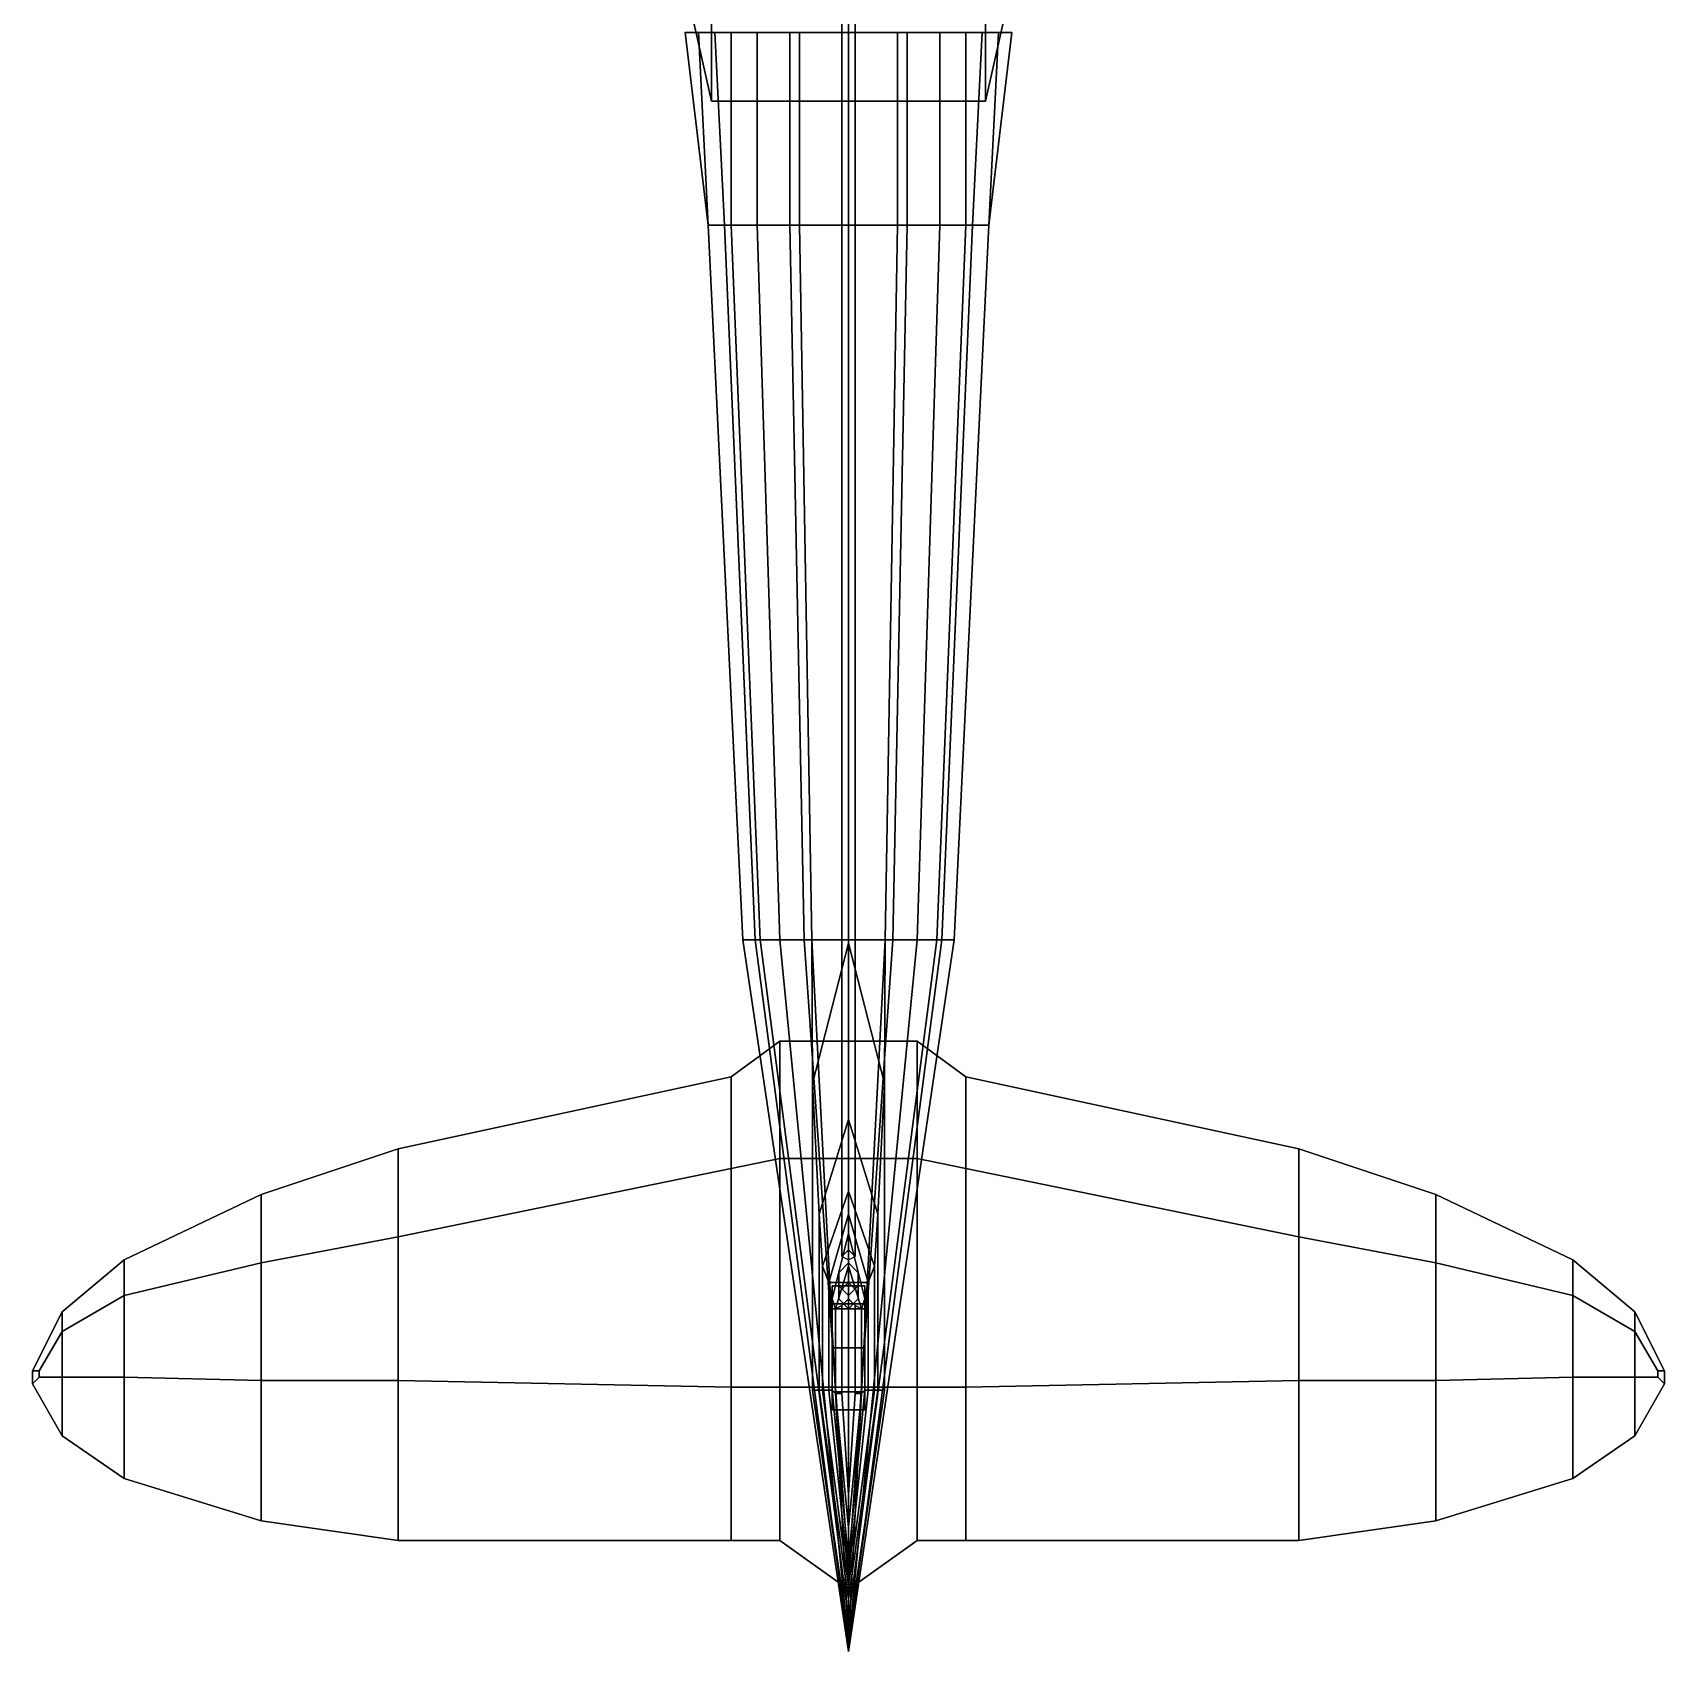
# Model space of a CAD drawing. Header units: millimetres. Extents: x -7.8 to 7.8, y -5.7 to 17.
# Drawn here: x -2.5 to 2.5, y -5.71 to -0.75 of the extents above; entities that cross this region are included whole.
import ezdxf

# ---------------------------------------------------------------- set-up
doc = ezdxf.new("R2010")
doc.units = ezdxf.units.MM
doc.layers.add('wing', color=5, linetype='Continuous')
doc.layers.add('wing2', color=1, linetype='Continuous')

msp = doc.modelspace()

# ---------------------------------------------------------------- linework, layer by layer
for points in [[(0, 0.79, 1.59), (-0.02, 0.79, 1.57), (-0.02, -4.5, 1.61), (0, -4.51, 1.63)], [(-0.02, 0.79, 1.57), (0, 0.79, 1.55), (0, -4.48, 1.59), (-0.02, -4.5, 1.61)], [(0.02, 0.79, 1.57), (0, 0.79, 1.59), (0, -4.51, 1.63), (0.02, -4.5, 1.61)], [(0, 0.79, 1.55), (0.02, 0.79, 1.57), (0.02, -4.5, 1.61), (0, -4.48, 1.59)], [(-0.43, -1.34, 0.05), (-0.38, -1.34, 0.26), (-0.41, -0.75, 0.36), (-0.5, -0.75, 0.05)], [(-0.43, -1.34, -0.26), (-0.43, -1.34, 0.05), (-0.5, -0.75, 0.05), (-0.46, -0.75, -0.39)], [(-0.36, -1.34, -0.48), (-0.43, -1.34, -0.26), (-0.46, -0.75, -0.39), (-0.36, -0.75, -0.51)], [(-0.38, -1.34, 0.26), (-0.28, -1.34, 0.43), (-0.28, -0.75, 0.57), (-0.41, -0.75, 0.36)], [(-0.18, -1.34, -0.58), (-0.36, -1.34, -0.48), (-0.36, -0.75, -0.51), (-0.18, -0.75, -0.62)], [(-0.28, -1.34, 0.43), (-0.15, -1.34, 0.5), (-0.15, -0.75, 0.65), (-0.28, -0.75, 0.57)], [(0, -1.34, -0.61), (-0.18, -1.34, -0.58), (-0.18, -0.75, -0.62), (0, -0.75, -0.64)], [(-0.15, -1.34, 0.5), (0, -1.34, 0.52), (0, -0.75, 0.68), (-0.15, -0.75, 0.65)], [(0, -0.75, -0.64), (0.18, -0.75, -0.62), (0.18, -1.34, -0.58), (0, -1.34, -0.61)], [(0.15, -0.75, 0.65), (0, -0.75, 0.68), (0, -1.34, 0.52), (0.15, -1.34, 0.5)], [(0.28, -0.75, 0.57), (0.15, -0.75, 0.65), (0.15, -1.34, 0.5), (0.28, -1.34, 0.43)], [(0.18, -0.75, -0.62), (0.36, -0.75, -0.51), (0.36, -1.34, -0.48), (0.18, -1.34, -0.58)], [(0.41, -0.75, 0.36), (0.28, -0.75, 0.57), (0.28, -1.34, 0.43), (0.38, -1.34, 0.26)], [(0.36, -0.75, -0.51), (0.46, -0.75, -0.39), (0.43, -1.34, -0.26), (0.36, -1.34, -0.48)], [(0.5, -0.75, 0.05), (0.41, -0.75, 0.36), (0.38, -1.34, 0.26), (0.43, -1.34, 0.05)], [(0.46, -0.75, -0.39), (0.5, -0.75, 0.05), (0.43, -1.34, 0.05), (0.43, -1.34, -0.26)], [(-0.3234, -3.53, -0.2132), (-0.3234, -3.53, 0.02), (-0.43, -1.34, 0.05), (-0.43, -1.34, -0.26)], [(-0.2708, -3.53, -0.3787), (-0.3234, -3.53, -0.2132), (-0.43, -1.34, -0.26), (-0.36, -1.34, -0.48)], [(-0.3234, -3.53, 0.02), (-0.2858, -3.53, 0.178), (-0.38, -1.34, 0.26), (-0.43, -1.34, 0.05)], [(-0.2858, -3.53, 0.178), (-0.2106, -3.53, 0.3058), (-0.28, -1.34, 0.43), (-0.38, -1.34, 0.26)], [(-0.1354, -3.53, -0.4539), (-0.2708, -3.53, -0.3787), (-0.36, -1.34, -0.48), (-0.18, -1.34, -0.58)], [(-0.2106, -3.53, 0.3058), (-0.1128, -3.53, 0.3585), (-0.15, -1.34, 0.5), (-0.28, -1.34, 0.43)], [(0, -3.53, -0.4765), (-0.1354, -3.53, -0.4539), (-0.18, -1.34, -0.58), (0, -1.34, -0.61)], [(-0.1128, -3.53, 0.3585), (0, -3.53, 0.3735), (0, -1.34, 0.52), (-0.15, -1.34, 0.5)], [(0, -1.34, -0.61), (0.18, -1.34, -0.58), (0.1354, -3.53, -0.4539), (0, -3.53, -0.4765)], [(0.15, -1.34, 0.5), (0, -1.34, 0.52), (0, -3.53, 0.3735), (0.1128, -3.53, 0.3585)], [(0.28, -1.34, 0.43), (0.15, -1.34, 0.5), (0.1128, -3.53, 0.3585), (0.2106, -3.53, 0.3058)], [(0.18, -1.34, -0.58), (0.36, -1.34, -0.48), (0.2708, -3.53, -0.3787), (0.1354, -3.53, -0.4539)], [(0.38, -1.34, 0.26), (0.28, -1.34, 0.43), (0.2106, -3.53, 0.3058), (0.2858, -3.53, 0.178)], [(0.36, -1.34, -0.48), (0.43, -1.34, -0.26), (0.3234, -3.53, -0.2132), (0.2708, -3.53, -0.3787)], [(0.43, -1.34, 0.05), (0.38, -1.34, 0.26), (0.2858, -3.53, 0.178), (0.3234, -3.53, 0.02)], [(0.43, -1.34, -0.26), (0.43, -1.34, 0.05), (0.3234, -3.53, 0.02), (0.3234, -3.53, -0.2132)], [(0, -5.71, -0.01), (0, -5.7, 0.05), (-0.2858, -3.53, 0.178), (-0.3234, -3.53, 0.02)], [(0, -5.61, -0.2), (0, -5.71, -0.08), (-0.3234, -3.53, -0.2132), (-0.2708, -3.53, -0.3787)], [(0, -5.71, -0.08), (0, -5.71, -0.01), (-0.3234, -3.53, 0.02), (-0.3234, -3.53, -0.2132)], [(0, -5.7, 0.05), (0, -5.69, 0.13), (-0.2106, -3.53, 0.3058), (-0.2858, -3.53, 0.178)], [(0, -5.47, -0.28), (0, -5.61, -0.2), (-0.2708, -3.53, -0.3787), (-0.1354, -3.53, -0.4539)], [(0, -5.69, 0.13), (0, -5.68, 0.17), (-0.1128, -3.53, 0.3585), (-0.2106, -3.53, 0.3058)], [(0, -5.19, -0.33), (0, -5.47, -0.28), (-0.1354, -3.53, -0.4539), (0, -3.53, -0.4765)], [(-0.1128, -3.53, 0.3585), (0, -5.68, 0.17), (-0.11, -4.91, 0.38), (-0.11, -3.97, 0.38)], [(0, -3.54, 0.38), (0, -3.53, 0.3735), (-0.1128, -3.53, 0.3585), (-0.11, -3.97, 0.38)], [(0, -4.08, 1.13), (0, -3.54, 0.38), (-0.11, -3.97, 0.38), (-0.09, -4.37, 1.13)], [(0.3234, -3.53, 0.02), (0.2858, -3.53, 0.178), (0, -5.7, 0.05), (0, -5.71, -0.01)], [(0.3234, -3.53, -0.2132), (0.3234, -3.53, 0.02), (0, -5.71, -0.01), (0, -5.71, -0.08)], [(0, -3.53, -0.4765), (0.1354, -3.53, -0.4539), (0, -5.47, -0.28), (0, -5.19, -0.33)], [(0.1354, -3.53, -0.4539), (0.2708, -3.53, -0.3787), (0, -5.61, -0.2), (0, -5.47, -0.28)], [(0.2708, -3.53, -0.3787), (0.3234, -3.53, -0.2132), (0, -5.71, -0.08), (0, -5.61, -0.2)], [(0.2858, -3.53, 0.178), (0.2106, -3.53, 0.3058), (0, -5.69, 0.13), (0, -5.7, 0.05)], [(0.2106, -3.53, 0.3058), (0.1128, -3.53, 0.3585), (0, -5.68, 0.17), (0, -5.69, 0.13)], [(0.11, -4.91, 0.38), (0, -5.68, 0.17), (0.1128, -3.53, 0.3585), (0.11, -3.97, 0.38)], [(0.11, -3.97, 0.38), (0.1128, -3.53, 0.3585), (0, -3.53, 0.3735), (0, -3.54, 0.38)], [(0.09, -4.37, 1.13), (0.11, -3.97, 0.38), (0, -3.54, 0.38), (0, -4.08, 1.13)], [(-0.11, -3.97, 0.38), (-0.11, -4.91, 0.38), (-0.09, -4.91, 1.13), (-0.09, -4.37, 1.13)], [(0.09, -4.91, 1.13), (0.11, -4.91, 0.38), (0.11, -3.97, 0.38), (0.09, -4.37, 1.13)], [(0, -4.3, 1.42), (0, -4.08, 1.13), (-0.09, -4.37, 1.13), (-0.08, -4.53, 1.42)], [(0.08, -4.53, 1.42), (0.09, -4.37, 1.13), (0, -4.08, 1.13), (0, -4.3, 1.42)], [(0, -4.37, 1.53), (0, -4.3, 1.42), (-0.08, -4.53, 1.42), (-0.06, -4.58, 1.53)], [(0.06, -4.58, 1.53), (0.08, -4.53, 1.42), (0, -4.3, 1.42), (0, -4.37, 1.53)], [(-0.09, -4.37, 1.13), (-0.09, -4.91, 1.13), (-0.08, -4.91, 1.42), (-0.08, -4.53, 1.42)], [(0, -4.43, 1.63), (0, -4.37, 1.53), (-0.06, -4.58, 1.53), (-0.05, -4.63, 1.63)], [(0.05, -4.63, 1.63), (0.06, -4.58, 1.53), (0, -4.37, 1.53), (0, -4.43, 1.63)], [(0.08, -4.91, 1.42), (0.09, -4.91, 1.13), (0.09, -4.37, 1.13), (0.08, -4.53, 1.42)], [(0, -4.53, 1.73), (0, -4.43, 1.63), (-0.05, -4.63, 1.63), (-0.04, -4.66, 1.73)], [(0.04, -4.66, 1.73), (0.05, -4.63, 1.63), (0, -4.43, 1.63), (0, -4.53, 1.73)], [(-0.08, -4.53, 1.42), (-0.08, -4.91, 1.42), (-0.06, -4.91, 1.53), (-0.06, -4.58, 1.53)], [(0, -4.63, 1.78), (0, -4.53, 1.73), (-0.04, -4.66, 1.73), (-0.02, -4.65, 1.77)], [(0, -4.58, -0.72), (-0.03, -4.61, -0.7), (-0.03, -4.55, -0.36), (0, -4.52, -0.37)], [(0.03, -4.61, -0.7), (0, -4.58, -0.72), (0, -4.52, -0.37), (0.03, -4.55, -0.36)], [(0.02, -4.65, 1.77), (0.04, -4.66, 1.73), (0, -4.53, 1.73), (0, -4.63, 1.78)], [(0.06, -4.91, 1.53), (0.08, -4.91, 1.42), (0.08, -4.53, 1.42), (0.06, -4.58, 1.53)], [(-0.06, -4.58, 1.53), (-0.06, -4.91, 1.53), (-0.05, -4.91, 1.63), (-0.05, -4.63, 1.63)], [(-0.06, -4.58, -0.72), (-0.06, -4.66, -0.67), (0.06, -4.66, -0.67), (0.06, -4.58, -0.72)], [(0.06, -4.58, -0.72), (0.06, -4.66, -0.67), (-0.06, -4.66, -0.67), (-0.06, -4.58, -0.72)], [(-0.06, -4.76, -0.87), (-0.06, -4.81, -0.82), (-0.06, -4.67, -0.71), (-0.06, -4.58, -0.76)], [(-0.06, -4.58, -0.76), (-0.06, -4.67, -0.71), (-0.06, -4.81, -0.82), (-0.06, -4.76, -0.87)], [(-0.06, -4.58, -0.76), (-0.06, -4.67, -0.71), (-0.06, -4.66, -0.67), (-0.06, -4.58, -0.72)], [(-0.06, -4.58, -0.72), (-0.06, -4.66, -0.67), (-0.06, -4.67, -0.71), (-0.06, -4.58, -0.76)], [(0.05, -4.6456, -0.6956), (0.05, -4.59, -0.83), (-0.05, -4.59, -0.83), (-0.05, -4.6456, -0.6956)], [(0.05, -4.59, -0.83), (0.05, -4.6456, -0.9644), (-0.05, -4.6456, -0.9644), (-0.05, -4.59, -0.83)], [(-0.05, -4.78, -0.64), (-0.05, -4.6456, -0.6956), (-0.05, -4.59, -0.83), (-0.05, -4.9144, -0.6956)], [(-0.05, -4.9144, -0.6956), (-0.05, -4.59, -0.83), (-0.05, -4.6456, -0.9644), (-0.05, -4.97, -0.83)], [(-0.03, -4.61, -0.7), (-0.03, -4.63, -0.68), (-0.03, -4.59, -0.36), (-0.03, -4.55, -0.36)], [(-0.03, -4.63, -0.68), (0, -4.66, -0.67), (0, -4.62, -0.36), (-0.03, -4.59, -0.36)], [(0, -4.66, -0.67), (0.03, -4.63, -0.68), (0.03, -4.59, -0.36), (0, -4.62, -0.36)], [(0.03, -4.63, -0.68), (0.03, -4.61, -0.7), (0.03, -4.55, -0.36), (0.03, -4.59, -0.36)], [(0.05, -4.91, 1.63), (0.06, -4.91, 1.53), (0.06, -4.58, 1.53), (0.05, -4.63, 1.63)], [(0.05, -4.9144, -0.9644), (0.05, -4.59, -0.83), (0.05, -4.6456, -0.6956), (0.05, -4.97, -0.83)], [(0.05, -4.78, -1.02), (0.05, -4.6456, -0.9644), (0.05, -4.59, -0.83), (0.05, -4.9144, -0.9644)], [(0.06, -4.58, -0.72), (0.06, -4.66, -0.67), (0.06, -4.67, -0.71), (0.06, -4.58, -0.76)], [(0.06, -4.58, -0.76), (0.06, -4.67, -0.71), (0.06, -4.66, -0.67), (0.06, -4.58, -0.72)], [(0.06, -4.58, -0.76), (0.06, -4.67, -0.71), (0.06, -4.81, -0.82), (0.06, -4.76, -0.87)], [(0.06, -4.76, -0.87), (0.06, -4.81, -0.82), (0.06, -4.67, -0.71), (0.06, -4.58, -0.76)], [(-0.05, -4.63, 1.63), (-0.05, -4.91, 1.63), (-0.04, -4.92, 1.73), (-0.04, -4.66, 1.73)], [(0.05, -4.78, -0.64), (0.05, -4.6456, -0.6956), (-0.05, -4.6456, -0.6956), (-0.05, -4.78, -0.64)], [(0.05, -4.6456, -0.9644), (0.05, -4.78, -1.02), (-0.05, -4.78, -1.02), (-0.05, -4.6456, -0.9644)], [(-0.05, -4.97, -0.83), (-0.05, -4.6456, -0.9644), (-0.05, -4.78, -1.02), (-0.05, -4.9144, -0.9644)], [(-0.02, -4.65, 1.77), (-0.02, -4.92, 1.77), (0, -5.23, 1.78), (0, -4.63, 1.78)], [(0, -4.63, 1.78), (0, -5.23, 1.78), (0.02, -4.92, 1.77), (0.02, -4.65, 1.77)], [(0.04, -4.92, 1.73), (0.05, -4.91, 1.63), (0.05, -4.63, 1.63), (0.04, -4.66, 1.73)], [(0.05, -4.97, -0.83), (0.05, -4.6456, -0.6956), (0.05, -4.78, -0.64), (0.05, -4.9144, -0.6956)], [(-0.04, -4.66, 1.73), (-0.04, -4.92, 1.73), (-0.02, -4.92, 1.77), (-0.02, -4.65, 1.77)], [(0.02, -4.92, 1.77), (0.04, -4.92, 1.73), (0.04, -4.66, 1.73), (0.02, -4.65, 1.77)], [(0.05, -4.9144, -0.6956), (0.05, -4.78, -0.64), (-0.05, -4.78, -0.64), (-0.05, -4.9144, -0.6956)], [(0.05, -4.78, -1.02), (0.05, -4.9144, -0.9644), (-0.05, -4.9144, -0.9644), (-0.05, -4.78, -1.02)], [(0, -5.68, 0.17), (0, -5.66, 0.38), (0, -5.66, 0.38), (-0.11, -4.91, 0.38)], [(-0.09, -4.91, 1.13), (-0.11, -4.91, 0.38), (0, -5.66, 0.38), (0, -5.55, 1.13)], [(-0.08, -4.91, 1.42), (-0.09, -4.91, 1.13), (0, -5.55, 1.13), (0, -5.51, 1.42)], [(-0.06, -4.91, 1.53), (-0.08, -4.91, 1.42), (0, -5.51, 1.42), (0, -5.48, 1.53)], [(-0.05, -4.91, 1.63), (-0.06, -4.91, 1.53), (0, -5.48, 1.53), (0, -5.43, 1.63)], [(-0.04, -4.92, 1.73), (-0.05, -4.91, 1.63), (0, -5.43, 1.63), (0, -5.33, 1.73)], [(0.05, -4.97, -0.83), (0.05, -4.9144, -0.6956), (-0.05, -4.9144, -0.6956), (-0.05, -4.97, -0.83)], [(0.05, -4.9144, -0.9644), (0.05, -4.97, -0.83), (-0.05, -4.97, -0.83), (-0.05, -4.9144, -0.9644)], [(-0.02, -4.92, 1.77), (-0.04, -4.92, 1.73), (0, -5.33, 1.73), (0, -5.23, 1.78)], [(0, -5.55, 1.13), (0, -5.66, 0.38), (0.11, -4.91, 0.38), (0.09, -4.91, 1.13)], [(0, -5.33, 1.73), (0, -5.43, 1.63), (0.05, -4.91, 1.63), (0.04, -4.92, 1.73)], [(0, -5.43, 1.63), (0, -5.48, 1.53), (0.06, -4.91, 1.53), (0.05, -4.91, 1.63)], [(0, -5.51, 1.42), (0, -5.55, 1.13), (0.09, -4.91, 1.13), (0.08, -4.91, 1.42)], [(0, -5.48, 1.53), (0, -5.51, 1.42), (0.08, -4.91, 1.42), (0.06, -4.91, 1.53)], [(0, -5.66, 0.38), (0, -5.68, 0.17), (0.11, -4.91, 0.38)], [(0, -5.23, 1.78), (0, -5.33, 1.73), (0.04, -4.92, 1.73), (0.02, -4.92, 1.77)]]:
    msp.add_3dface(points)
at = {"layer": 'wing'}
for points in [[(0, -0.96, -0.29), (0.42, -0.96, -0.31), (0.42, 0.94, -0.02), (0, 0.94, -0.02)], [(0, 0.94, -0.51), (0.42, 0.94, -0.57), (0.42, -0.96, -0.31), (0, -0.96, -0.29)], [(0.42, -0.96, -0.31), (0.53, -0.47, -0.29), (0.53, 0.94, -0.07), (0.42, 0.94, -0.02)], [(0.42, 0.94, -0.57), (0.53, 0.94, -0.51), (0.53, -0.47, -0.29), (0.42, -0.96, -0.31)], [(-0.21, -3.84, 0.22), (-0.36, -3.95, 0.22), (-0.36, -4.23, 0.29), (-0.21, -4.2, 0.29)], [(-0.21, -4.2, 0.14), (-0.36, -4.23, 0.14), (-0.36, -3.95, 0.22), (-0.21, -3.84, 0.22)], [(0, -3.84, 0.22), (-0.21, -3.84, 0.22), (-0.21, -4.2, 0.29), (0, -4.2, 0.29)], [(0, -4.2, 0.15), (-0.21, -4.2, 0.14), (-0.21, -3.84, 0.22), (0, -3.84, 0.22)], [(-0.36, -3.95, 0.22), (-1.38, -4.17, 0.22), (-1.38, -4.44, 0.28), (-0.36, -4.23, 0.29)], [(-0.36, -4.23, 0.14), (-1.38, -4.44, 0.15), (-1.38, -4.17, 0.22), (-0.36, -3.95, 0.22)], [(-1.38, -4.17, 0.22), (-1.8, -4.31, 0.22), (-1.8, -4.52, 0.27), (-1.38, -4.44, 0.28)], [(-1.38, -4.44, 0.15), (-1.8, -4.52, 0.16), (-1.8, -4.31, 0.22), (-1.38, -4.17, 0.22)], [(-1.38, -4.44, 0.28), (-1.38, -4.88, 0.28), (-0.36, -4.9, 0.29), (-0.36, -4.23, 0.29)], [(-0.36, -4.9, 0.14), (-1.38, -4.88, 0.15), (-1.38, -4.44, 0.15), (-0.36, -4.23, 0.14)], [(-0.36, -4.23, 0.29), (-0.36, -4.9, 0.29), (-0.21, -4.9, 0.29), (-0.21, -4.2, 0.29)], [(-0.21, -4.9, 0.14), (-0.36, -4.9, 0.14), (-0.36, -4.23, 0.14), (-0.21, -4.2, 0.14)], [(-0.21, -4.2, 0.29), (-0.21, -4.9, 0.29), (0, -4.9, 0.29), (0, -4.2, 0.29)], [(0, -4.9, 0.15), (-0.21, -4.9, 0.14), (-0.21, -4.2, 0.14), (0, -4.2, 0.15)], [(-1.8, -4.31, 0.22), (-2.22, -4.51, 0.21), (-2.22, -4.62, 0.26), (-1.8, -4.52, 0.27)], [(-1.8, -4.52, 0.16), (-2.22, -4.62, 0.16), (-2.22, -4.51, 0.21), (-1.8, -4.31, 0.22)], [(-1.8, -4.52, 0.27), (-1.8, -4.88, 0.27), (-1.38, -4.88, 0.28), (-1.38, -4.44, 0.28)], [(-1.38, -4.88, 0.15), (-1.8, -4.88, 0.16), (-1.8, -4.52, 0.16), (-1.38, -4.44, 0.15)], [(-2.22, -4.51, 0.21), (-2.41, -4.67, 0.21), (-2.41, -4.73, 0.26), (-2.22, -4.62, 0.26)], [(-2.22, -4.62, 0.16), (-2.41, -4.73, 0.16), (-2.41, -4.67, 0.21), (-2.22, -4.51, 0.21)], [(-2.22, -4.62, 0.26), (-2.22, -4.87, 0.26), (-1.8, -4.88, 0.27), (-1.8, -4.52, 0.27)], [(-1.8, -4.88, 0.16), (-2.22, -4.87, 0.16), (-2.22, -4.62, 0.16), (-1.8, -4.52, 0.16)], [(-2.41, -4.73, 0.26), (-2.41, -4.87, 0.26), (-2.22, -4.87, 0.26), (-2.22, -4.62, 0.26)], [(-2.22, -4.87, 0.16), (-2.41, -4.87, 0.16), (-2.41, -4.73, 0.16), (-2.22, -4.62, 0.16)], [(-2.41, -4.67, 0.21), (-2.5, -4.85, 0.21), (-2.48, -4.85, 0.25), (-2.41, -4.73, 0.26)], [(-2.41, -4.73, 0.16), (-2.48, -4.85, 0.17), (-2.5, -4.85, 0.21), (-2.41, -4.67, 0.21)], [(-2.48, -4.85, 0.25), (-2.48, -4.87, 0.25), (-2.41, -4.87, 0.26), (-2.41, -4.73, 0.26)], [(-2.41, -4.87, 0.16), (-2.48, -4.87, 0.17), (-2.48, -4.85, 0.17), (-2.41, -4.73, 0.16)], [(-2.5, -4.85, 0.21), (-2.5, -4.89, 0.21), (-2.48, -4.87, 0.25), (-2.48, -4.85, 0.25)], [(-2.48, -4.85, 0.17), (-2.48, -4.87, 0.17), (-2.5, -4.89, 0.21), (-2.5, -4.85, 0.21)], [(-2.41, -4.87, 0.26), (-2.48, -4.87, 0.25), (-2.5, -4.89, 0.21), (-2.41, -5.05, 0.21)], [(-2.41, -5.05, 0.21), (-2.5, -4.89, 0.21), (-2.48, -4.87, 0.17), (-2.41, -4.87, 0.16)], [(-2.22, -4.87, 0.26), (-2.41, -4.87, 0.26), (-2.41, -5.05, 0.21), (-2.22, -5.18, 0.21)], [(-2.22, -5.18, 0.21), (-2.41, -5.05, 0.21), (-2.41, -4.87, 0.16), (-2.22, -4.87, 0.16)], [(-1.8, -4.88, 0.27), (-2.22, -4.87, 0.26), (-2.22, -5.18, 0.21), (-1.8, -5.31, 0.22)], [(-1.8, -5.31, 0.22), (-2.22, -5.18, 0.21), (-2.22, -4.87, 0.16), (-1.8, -4.88, 0.16)], [(-1.38, -4.88, 0.28), (-1.8, -4.88, 0.27), (-1.8, -5.31, 0.22), (-1.38, -5.37, 0.22)], [(-1.38, -5.37, 0.22), (-1.8, -5.31, 0.22), (-1.8, -4.88, 0.16), (-1.38, -4.88, 0.15)], [(-0.36, -4.9, 0.29), (-1.38, -4.88, 0.28), (-1.38, -5.37, 0.22), (-0.36, -5.37, 0.22)], [(-0.36, -5.37, 0.22), (-1.38, -5.37, 0.22), (-1.38, -4.88, 0.15), (-0.36, -4.9, 0.14)], [(-0.21, -4.9, 0.29), (-0.36, -4.9, 0.29), (-0.36, -5.37, 0.22), (-0.21, -5.37, 0.22)], [(-0.21, -5.37, 0.22), (-0.36, -5.37, 0.22), (-0.36, -4.9, 0.14), (-0.21, -4.9, 0.14)], [(0, -4.9, 0.29), (-0.21, -4.9, 0.29), (-0.21, -5.37, 0.22), (0, -5.52, 0.22)], [(0, -5.52, 0.22), (-0.21, -5.37, 0.22), (-0.21, -4.9, 0.14), (0, -4.9, 0.15)]]:
    msp.add_3dface(points, dxfattribs=at)
at = {"layer": 'wing2'}
for points in [[(-0.42, 0.94, -0.57), (-0.53, 0.94, -0.51), (-0.53, -0.47, -0.29), (-0.42, -0.96, -0.31)], [(-0.42, -0.96, -0.31), (-0.53, -0.47, -0.29), (-0.53, 0.94, -0.07), (-0.42, 0.94, -0.02)], [(0, 0.94, -0.51), (-0.42, 0.94, -0.57), (-0.42, -0.96, -0.31), (0, -0.96, -0.29)], [(0, -0.96, -0.29), (-0.42, -0.96, -0.31), (-0.42, 0.94, -0.02), (0, 0.94, -0.02)], [(0, -4.2, 0.15), (0.21, -4.2, 0.14), (0.21, -3.84, 0.22), (0, -3.84, 0.22)], [(0, -3.84, 0.22), (0.21, -3.84, 0.22), (0.21, -4.2, 0.29), (0, -4.2, 0.29)], [(0.21, -4.2, 0.14), (0.36, -4.23, 0.14), (0.36, -3.95, 0.22), (0.21, -3.84, 0.22)], [(0.21, -3.84, 0.22), (0.36, -3.95, 0.22), (0.36, -4.23, 0.29), (0.21, -4.2, 0.29)], [(0.36, -4.23, 0.14), (1.38, -4.44, 0.15), (1.38, -4.17, 0.22), (0.36, -3.95, 0.22)], [(0.36, -3.95, 0.22), (1.38, -4.17, 0.22), (1.38, -4.44, 0.28), (0.36, -4.23, 0.29)], [(1.38, -4.44, 0.15), (1.8, -4.52, 0.16), (1.8, -4.31, 0.22), (1.38, -4.17, 0.22)], [(1.38, -4.17, 0.22), (1.8, -4.31, 0.22), (1.8, -4.52, 0.27), (1.38, -4.44, 0.28)], [(0, -4.9, 0.15), (0.21, -4.9, 0.14), (0.21, -4.2, 0.14), (0, -4.2, 0.15)], [(0.21, -4.2, 0.29), (0.21, -4.9, 0.29), (0, -4.9, 0.29), (0, -4.2, 0.29)], [(0.21, -4.9, 0.14), (0.36, -4.9, 0.14), (0.36, -4.23, 0.14), (0.21, -4.2, 0.14)], [(0.36, -4.23, 0.29), (0.36, -4.9, 0.29), (0.21, -4.9, 0.29), (0.21, -4.2, 0.29)], [(0.36, -4.9, 0.14), (1.38, -4.88, 0.15), (1.38, -4.44, 0.15), (0.36, -4.23, 0.14)], [(1.38, -4.44, 0.28), (1.38, -4.88, 0.28), (0.36, -4.9, 0.29), (0.36, -4.23, 0.29)], [(1.8, -4.52, 0.16), (2.22, -4.62, 0.16), (2.22, -4.51, 0.21), (1.8, -4.31, 0.22)], [(1.8, -4.31, 0.22), (2.22, -4.51, 0.21), (2.22, -4.62, 0.26), (1.8, -4.52, 0.27)], [(1.38, -4.88, 0.15), (1.8, -4.88, 0.16), (1.8, -4.52, 0.16), (1.38, -4.44, 0.15)], [(1.8, -4.52, 0.27), (1.8, -4.88, 0.27), (1.38, -4.88, 0.28), (1.38, -4.44, 0.28)], [(1.8, -4.88, 0.16), (2.22, -4.87, 0.16), (2.22, -4.62, 0.16), (1.8, -4.52, 0.16)], [(2.22, -4.62, 0.26), (2.22, -4.87, 0.26), (1.8, -4.88, 0.27), (1.8, -4.52, 0.27)], [(2.22, -4.62, 0.16), (2.41, -4.73, 0.16), (2.41, -4.67, 0.21), (2.22, -4.51, 0.21)], [(2.22, -4.51, 0.21), (2.41, -4.67, 0.21), (2.41, -4.73, 0.26), (2.22, -4.62, 0.26)], [(2.22, -4.87, 0.16), (2.41, -4.87, 0.16), (2.41, -4.73, 0.16), (2.22, -4.62, 0.16)], [(2.41, -4.73, 0.26), (2.41, -4.87, 0.26), (2.22, -4.87, 0.26), (2.22, -4.62, 0.26)], [(2.41, -4.73, 0.16), (2.48, -4.85, 0.17), (2.5, -4.85, 0.21), (2.41, -4.67, 0.21)], [(2.41, -4.67, 0.21), (2.5, -4.85, 0.21), (2.48, -4.85, 0.25), (2.41, -4.73, 0.26)], [(2.41, -4.87, 0.16), (2.48, -4.87, 0.17), (2.48, -4.85, 0.17), (2.41, -4.73, 0.16)], [(2.48, -4.85, 0.25), (2.48, -4.87, 0.25), (2.41, -4.87, 0.26), (2.41, -4.73, 0.26)], [(0.36, -5.37, 0.22), (1.38, -5.37, 0.22), (1.38, -4.88, 0.15), (0.36, -4.9, 0.14)], [(0.36, -4.9, 0.29), (1.38, -4.88, 0.28), (1.38, -5.37, 0.22), (0.36, -5.37, 0.22)], [(1.38, -5.37, 0.22), (1.8, -5.31, 0.22), (1.8, -4.88, 0.16), (1.38, -4.88, 0.15)], [(1.38, -4.88, 0.28), (1.8, -4.88, 0.27), (1.8, -5.31, 0.22), (1.38, -5.37, 0.22)], [(1.8, -5.31, 0.22), (2.22, -5.18, 0.21), (2.22, -4.87, 0.16), (1.8, -4.88, 0.16)], [(1.8, -4.88, 0.27), (2.22, -4.87, 0.26), (2.22, -5.18, 0.21), (1.8, -5.31, 0.22)], [(2.22, -5.18, 0.21), (2.41, -5.05, 0.21), (2.41, -4.87, 0.16), (2.22, -4.87, 0.16)], [(2.22, -4.87, 0.26), (2.41, -4.87, 0.26), (2.41, -5.05, 0.21), (2.22, -5.18, 0.21)], [(2.41, -5.05, 0.21), (2.5, -4.89, 0.21), (2.48, -4.87, 0.17), (2.41, -4.87, 0.16)], [(2.41, -4.87, 0.26), (2.48, -4.87, 0.25), (2.5, -4.89, 0.21), (2.41, -5.05, 0.21)], [(2.48, -4.85, 0.17), (2.48, -4.87, 0.17), (2.5, -4.89, 0.21), (2.5, -4.85, 0.21)], [(2.5, -4.85, 0.21), (2.5, -4.89, 0.21), (2.48, -4.87, 0.25), (2.48, -4.85, 0.25)], [(0, -5.52, 0.22), (0.21, -5.37, 0.22), (0.21, -4.9, 0.14), (0, -4.9, 0.15)], [(0, -4.9, 0.29), (0.21, -4.9, 0.29), (0.21, -5.37, 0.22), (0, -5.52, 0.22)], [(0.21, -5.37, 0.22), (0.36, -5.37, 0.22), (0.36, -4.9, 0.14), (0.21, -4.9, 0.14)], [(0.21, -4.9, 0.29), (0.36, -4.9, 0.29), (0.36, -5.37, 0.22), (0.21, -5.37, 0.22)]]:
    msp.add_3dface(points, dxfattribs=at)

doc.saveas('drawing.dxf')
